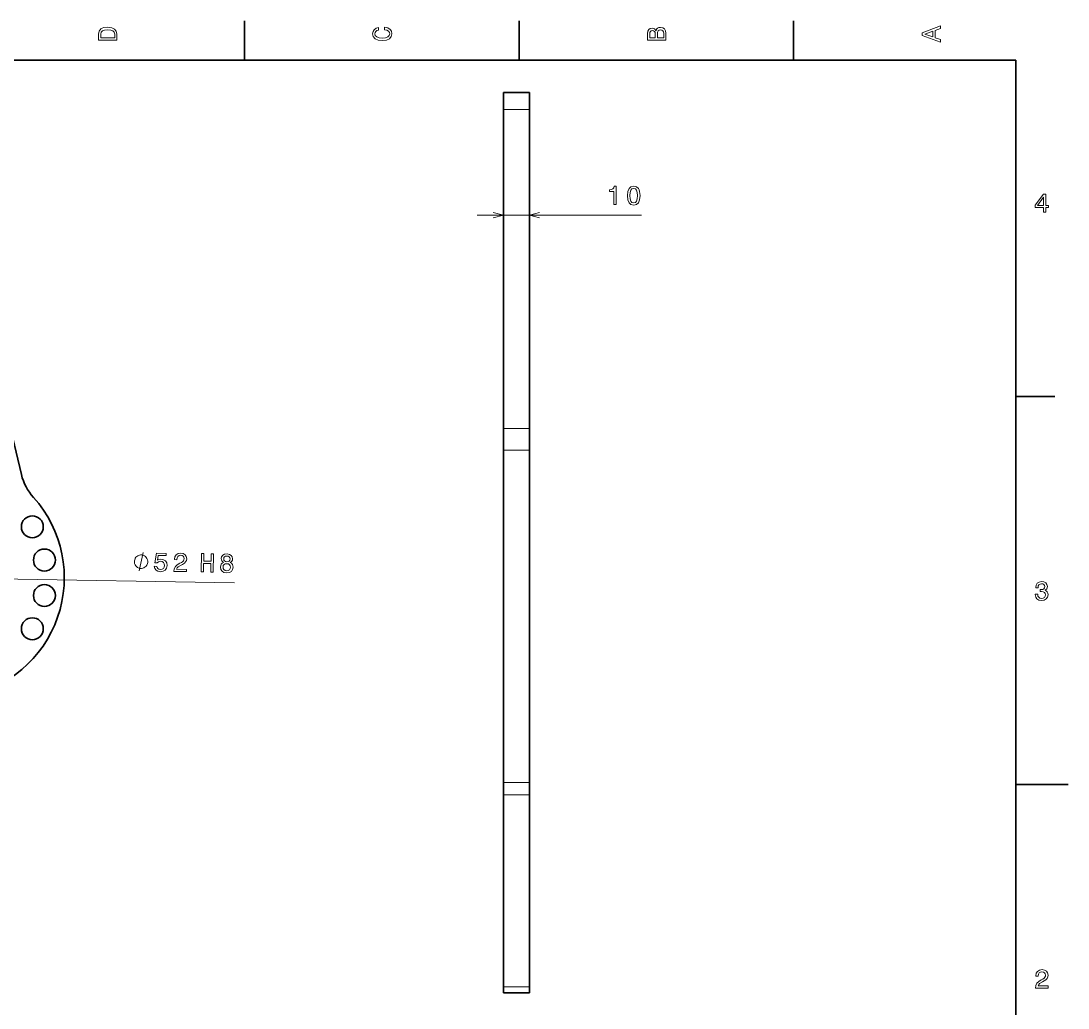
# Model space of a CAD drawing. Extents: x 0 to 420, y 0 to 297.
# Drawn here: x 219.7 to 420, y 105.7 to 294.5 of the extents above; entities that cross this region are included whole.
import ezdxf

# ---------------------------------------------------------------- set-up
doc = ezdxf.new("R2010")
doc.units = 0

msp = doc.modelspace()

# ---------------------------------------------------------------- linework, layer by layer
at = {"color": 7, "lineweight": 35, "ltscale": 0.1875}
for p, q in [((262.5, 287), (262.5, 294.5)), ((315, 287), (315, 294.5)), ((367.5, 287), (367.5, 294.5)), ((410, 222.699997), (417.5, 222.699997))]:
    msp.add_line(p, q, dxfattribs=at)
at = {"color": 7, "lineweight": 35}
for p, q in [((410, 287), (10, 287)), ((410, 10), (410, 287)), ((312.007263, 277.53949), (312.007263, 216.578674)), ((317.007263, 277.53949), (317.007263, 216.578674)), ((207.278351, 260.144287), (219.827332, 207.765762)), ((312.007263, 148.863892), (312.007263, 212.417496)), ((317.007263, 148.863892), (317.007263, 212.417496)), ((312.007263, 109.815613), (312.007263, 146.505951)), ((317.007263, 109.815613), (317.007263, 146.505951))]:
    msp.add_line(p, q, dxfattribs=at)
at = {"color": 7, "lineweight": 35, "ltscale": 0.082478}
for p, q in [((312.007263, 277.53949), (312.007263, 280.838593)), ((317.007263, 277.53949), (317.007263, 280.838593))]:
    msp.add_line(p, q, dxfattribs=at)
at = {"color": 7, "lineweight": 35, "ltscale": 0.125}
for p, q in [((312.007263, 280.838593), (317.007263, 280.838593)), ((312.007263, 108.669815), (317.007263, 108.669815))]:
    msp.add_line(p, q, dxfattribs=at)
at = {"color": 7, "lineweight": 13, "ltscale": 0.125}
for p, q in [((312.007263, 277.53949), (317.007263, 277.53949)), ((312.007263, 216.578674), (317.007263, 216.578674)), ((312.007263, 212.417496), (317.007263, 212.417496)), ((312.007263, 148.863892), (317.007263, 148.863892)), ((312.007263, 146.505951), (317.007263, 146.505951)), ((312.007263, 109.815613), (317.007263, 109.815613))]:
    msp.add_line(p, q, dxfattribs=at)
at = {"color": 7, "lineweight": 13}
for p, q in [((307.007263, 257.383087), (338.447815, 257.383087)), ((192.021423, 188.256714), (260.561401, 187.031418))]:
    msp.add_line(p, q, dxfattribs=at)
at = {"color": 7, "lineweight": 35, "ltscale": 0.104029}
for p, q in [((312.007263, 212.417496), (312.007263, 216.578674)), ((317.007263, 212.417496), (317.007263, 216.578674))]:
    msp.add_line(p, q, dxfattribs=at)
at = {"color": 7, "lineweight": 35, "ltscale": 0.058949}
for p, q in [((312.007263, 146.505951), (312.007263, 148.863892)), ((317.007263, 146.505951), (317.007263, 148.863892))]:
    msp.add_line(p, q, dxfattribs=at)
at = {"color": 7, "lineweight": 35, "ltscale": 0.25}
msp.add_line((410, 148.5), (420, 148.5), dxfattribs=at)
at = {"color": 7, "lineweight": 35, "ltscale": 0.028645}
for p, q in [((312.007263, 108.669815), (312.007263, 109.815613)), ((317.007263, 108.669815), (317.007263, 109.815613))]:
    msp.add_line(p, q, dxfattribs=at)
at = {"color": 7, "lineweight": 13}
for points in [[(234.583206, 291.994965), (234.583206, 290.829987), (238.083206, 290.829987), (238.083206, 291.994965), (237.97226, 292.544678), (237.634354, 292.953186), (237.084641, 293.205353), (236.333206, 293.296112), (235.566635, 293.215424), (235.264038, 293.114563), (235.021973, 292.973358), (234.694153, 292.56485), (234.613464, 292.297546)], [(235.001801, 291.959656), (235.077438, 292.342957), (235.309433, 292.605194), (235.722977, 292.761536), (236.333206, 292.811951), (236.923264, 292.7565), (237.336807, 292.600159), (237.583923, 292.332855), (237.664612, 291.959656), (237.664612, 291.299011), (235.001801, 291.299011)], [(289.282074, 292.817017), (289.705688, 292.716156), (290.008301, 292.549713), (290.194885, 292.317719), (290.255402, 292.04541), (290.164642, 291.71759), (289.892303, 291.460388), (289.448486, 291.28891), (288.833221, 291.233429), (288.222992, 291.28891), (287.774139, 291.455353), (287.501801, 291.712555), (287.405975, 292.04541), (287.456421, 292.287476), (287.597626, 292.494232), (287.824585, 292.65564), (288.137268, 292.766571), (288.137268, 293.245697), (287.658142, 293.094391), (287.295044, 292.832153), (287.068085, 292.47406), (286.987396, 292.04541), (287.113495, 291.510803), (287.466492, 291.102325), (288.046478, 290.840057), (288.833221, 290.749298), (289.619965, 290.840057), (290.199951, 291.102325), (290.558014, 291.510803), (290.679047, 292.04541), (290.583221, 292.514404), (290.315918, 292.89267), (289.877167, 293.159943), (289.282074, 293.301147)], [(341.192017, 292.630402), (340.899506, 292.983429), (340.70282, 293.074219), (340.460754, 293.104462), (340.082489, 293.03891), (339.810181, 292.842224), (339.643738, 292.524506), (339.583221, 292.080688), (339.583221, 290.835022), (343.083221, 290.835022), (343.083221, 292.151306), (343.012604, 292.620331), (342.805847, 292.968292), (342.478027, 293.18515), (342.034241, 293.260803), (341.736694, 293.215424), (341.489563, 293.094391), (341.308014, 292.897705)], [(341.035675, 291.984863), (341.035675, 291.299011), (340.001801, 291.299011), (340.001801, 292.025208), (340.032074, 292.297546), (340.122833, 292.489197), (340.279175, 292.605194), (340.511169, 292.645538), (340.743164, 292.600159), (340.904541, 292.479126), (341.005402, 292.272339)], [(342.664642, 292.095825), (342.664642, 291.299011), (341.45929, 291.299011), (341.45929, 292.050446), (341.494598, 292.368164), (341.600525, 292.595093), (341.782074, 292.731262), (342.044312, 292.776672), (342.321686, 292.731262), (342.513336, 292.605194), (342.629333, 292.393372)], [(395.583221, 290.466858), (395.583221, 290.930847), (394.554413, 291.299011), (394.554413, 292.695984), (395.583221, 293.064117), (395.583221, 293.538177), (392.078186, 292.257202), (392.078186, 291.742798)], [(394.125732, 291.460388), (392.582489, 292), (394.125732, 292.539642)], [(333.102997, 259.383087), (333.561951, 259.383087), (333.561951, 262.908295), (333.218994, 262.908295), (333.128235, 262.600677), (332.946655, 262.39389), (332.669281, 262.272858), (332.286011, 262.232513), (332.286011, 261.874451), (333.102997, 261.874451)], [(335.714386, 261.092743), (335.790039, 260.300964), (336.027069, 259.736115), (336.405304, 259.393188), (336.92981, 259.282227), (337.44928, 259.393188), (337.827515, 259.736115), (338.059509, 260.300964), (338.140198, 261.092743), (338.059509, 261.879486), (337.963684, 262.192169), (337.827515, 262.449371), (337.44928, 262.792297), (336.92981, 262.908295), (336.405304, 262.792297), (336.027069, 262.444336), (335.790039, 261.879486)], [(336.198547, 261.092743), (336.238892, 261.702972), (336.36496, 262.141724), (336.591919, 262.398926), (336.92981, 262.489716), (337.262665, 262.398926), (337.489624, 262.141724), (337.615692, 261.702972), (337.656036, 261.092743), (337.615692, 260.477478), (337.489624, 260.038696), (337.262665, 259.781494), (336.92981, 259.69577), (336.591919, 259.781494), (336.36496, 260.038696), (336.238892, 260.477478)], [(415.277374, 257.966766), (415.731262, 257.966766), (415.731262, 258.834198), (416.23056, 258.834198), (416.23056, 259.237671), (415.731262, 259.237671), (415.731262, 261.391113), (415.272339, 261.391113), (413.739197, 259.278015), (413.739197, 258.834198), (415.277374, 258.834198)], [(414.162842, 259.237671), (415.277374, 260.806091), (415.277374, 259.237671)], [(243.986984, 191.078323), (243.989075, 191.194977), (243.934921, 191.429306), (243.87973, 191.605331), (243.823486, 191.723007), (243.709961, 191.90007), (243.538116, 192.078171), (243.365234, 192.197952), (243.249634, 192.258362), (243.075699, 192.319809), (242.843445, 192.382309), (242.726807, 192.384384), (242.610153, 192.386475), (242.375809, 192.332321), (242.199799, 192.27713), (242.082108, 192.220886), (241.905045, 192.107361), (241.726944, 191.935516), (241.607178, 191.762634), (241.546768, 191.647034), (241.485321, 191.473099), (241.422821, 191.240845), (241.420731, 191.124207), (241.41864, 191.007553), (241.472809, 190.773209), (241.528, 190.597198), (241.584229, 190.479507), (241.697754, 190.302444), (241.869598, 190.124344), (242.04248, 190.004578), (242.158096, 189.944168), (242.332016, 189.882706), (242.56427, 189.820221), (242.680923, 189.81813), (242.797577, 189.81604), (243.031906, 189.870193), (243.207916, 189.9254), (243.325623, 189.981628), (243.50267, 190.095154), (243.680771, 190.266998), (243.800552, 190.43988), (243.860962, 190.555496), (243.922409, 190.729416), (243.984909, 190.96167)], [(245.239105, 190.218628), (245.342651, 189.803162), (245.583954, 189.476028), (245.94342, 189.267853), (246.40596, 189.183914), (246.91687, 189.265579), (247.319641, 189.505539), (247.578796, 189.894333), (247.683609, 190.396866), (247.606277, 190.86734), (247.370819, 191.239761), (246.996872, 191.483521), (246.509293, 191.577988), (246.130035, 191.524231), (245.834595, 191.363068), (245.99263, 192.303482), (247.525528, 192.276077), (247.532928, 192.689545), (245.662186, 192.722992), (245.351685, 190.872345), (245.755066, 190.865128), (246.051773, 191.096893), (246.426437, 191.175949), (246.748169, 191.114716), (246.992355, 190.948929), (247.144257, 190.699066), (247.194046, 190.380402), (247.132904, 190.063721), (246.967133, 189.819519), (246.717255, 189.667618), (246.39859, 189.617828), (246.131973, 189.657913), (245.927307, 189.777588), (245.779282, 189.961807), (245.708054, 190.210251)], [(248.978394, 189.238815), (251.383636, 189.195816), (251.391388, 189.629456), (249.490387, 189.663452), (249.600525, 189.898544), (249.785553, 190.091949), (250.351669, 190.439957), (250.651871, 190.585922), (250.988556, 190.796783), (251.230057, 191.044678), (251.371521, 191.339737), (251.427979, 191.676682), (251.349823, 192.101776), (251.11879, 192.438812), (250.759521, 192.657089), (250.291931, 192.741104), (249.80632, 192.664047), (249.43399, 192.433624), (249.190231, 192.059677), (249.100632, 191.56192), (249.099365, 191.491333), (249.558228, 191.483124), (249.558945, 191.523468), (249.610458, 191.86554), (249.751114, 192.115234), (249.970825, 192.272705), (250.259232, 192.323044), (250.550781, 192.26738), (250.76535, 192.137451), (250.90303, 191.938263), (250.949036, 191.690292), (250.909592, 191.458969), (250.810272, 191.264023), (250.645844, 191.095474), (250.42128, 190.948166), (250.120895, 190.79213), (249.621155, 190.488327), (249.267273, 190.161743), (249.053314, 189.762054), (248.978668, 189.253937)], [(254.174103, 189.14592), (254.643051, 189.137543), (254.67244, 190.781372), (256.074219, 190.756317), (256.04483, 189.112488), (256.508728, 189.104187), (256.571289, 192.603638), (256.107391, 192.611923), (256.081879, 191.184921), (254.680099, 191.209976), (254.705612, 192.636978), (254.236664, 192.64537)], [(258.487823, 190.955276), (258.228149, 190.818695), (258.048126, 190.625183), (257.9328, 190.380096), (257.892181, 190.083221), (257.964844, 189.632996), (258.190552, 189.28093), (258.564758, 189.052307), (259.077576, 188.957382), (259.588379, 189.033997), (259.97052, 189.249115), (260.20871, 189.592896), (260.30246, 190.040131), (260.267426, 190.338364), (260.165955, 190.587326), (259.987946, 190.787231), (259.738342, 190.932922), (259.9422, 191.050339), (260.086365, 191.214218), (260.17569, 191.414368), (260.210358, 191.660919), (260.136078, 192.02037), (259.929443, 192.311569), (259.589905, 192.504272), (259.142395, 192.582886), (258.687317, 192.520401), (258.341095, 192.339966), (258.11911, 192.056427), (258.037079, 191.699768), (258.057892, 191.45224), (258.139984, 191.249008)], [(258.376434, 190.084656), (258.426575, 190.351089), (258.576416, 190.550171), (258.805664, 190.677216), (259.109039, 190.717194), (259.405731, 190.666489), (259.63028, 190.531326), (259.772919, 190.327026), (259.818542, 190.058868), (259.763, 189.772354), (259.612885, 189.558151), (259.383453, 189.421005), (259.085144, 189.380951), (258.783417, 189.431747), (258.559021, 189.576981), (258.416656, 189.796417)], [(258.515381, 191.650864), (258.559692, 191.872009), (258.683777, 192.04129), (258.877289, 192.143753), (259.135162, 192.179489), (259.386566, 192.134644), (259.576294, 192.02533), (259.694244, 191.85173), (259.735657, 191.629044), (259.686218, 191.402954), (259.562042, 191.228622), (259.368347, 191.116074), (259.115601, 191.085281), (258.859161, 191.130219), (258.669556, 191.244583), (258.551666, 191.423233)], [(413.729126, 184.866226), (413.729126, 184.830917), (413.809814, 184.346771), (414.046844, 183.983658), (414.420044, 183.751663), (414.914276, 183.665939), (415.438782, 183.751663), (415.832153, 183.973572), (416.08429, 184.326599), (416.175079, 184.780487), (416.134735, 185.078033), (416.023773, 185.320114), (415.842224, 185.506714), (415.600159, 185.642883), (415.927948, 185.915222), (416.043945, 186.348938), (415.968292, 186.74231), (415.751434, 187.039856), (415.398407, 187.226456), (414.914276, 187.292023), (414.460388, 187.211319), (414.112396, 186.989426), (413.885468, 186.636398), (413.809814, 186.167374), (413.809814, 186.13208), (414.258636, 186.13208), (414.299011, 186.454834), (414.430115, 186.686829), (414.641937, 186.828033), (414.939484, 186.878479), (415.201721, 186.83812), (415.393372, 186.732224), (415.509369, 186.560745), (415.554749, 186.328766), (415.509369, 186.081635), (415.388336, 185.915222), (415.176514, 185.814346), (414.889069, 185.784088), (414.692383, 185.789139), (414.692383, 185.390717), (414.939484, 185.400803), (415.257202, 185.355423), (415.494232, 185.234375), (415.635468, 185.037689), (415.685883, 184.780487), (415.630402, 184.487976), (415.484161, 184.271118), (415.252167, 184.134949), (414.944519, 184.089569), (414.626801, 184.139999), (414.394806, 184.29129), (414.248566, 184.533371), (414.193085, 184.866226)], [(413.76947, 109.566788), (416.175079, 109.566788), (416.175079, 110.000504), (414.273773, 110.000504), (414.3797, 110.237534), (414.561249, 110.434219), (415.121033, 110.79229), (415.418579, 110.943588), (415.751434, 111.160446), (415.988464, 111.412613), (416.124634, 111.710159), (416.175079, 112.048058), (416.089355, 112.471687), (415.852325, 112.804543), (415.489197, 113.016357), (415.020172, 113.092003), (414.536041, 113.006271), (414.167877, 112.769234), (413.930847, 112.390999), (413.850159, 111.891716), (413.850159, 111.821114), (414.309082, 111.821114), (414.309082, 111.861458), (414.354462, 112.204399), (414.490631, 112.456558), (414.707489, 112.617943), (414.994965, 112.673416), (415.287476, 112.622986), (415.504333, 112.496902), (415.645538, 112.300217), (415.695984, 112.053101), (415.660675, 111.821114), (415.56485, 111.624428), (415.403473, 111.452957), (415.181549, 111.301659), (414.884003, 111.140274), (414.389771, 110.827591), (414.041779, 110.494743), (413.835022, 110.091286), (413.76947, 109.581917)]]:
    msp.add_lwpolyline(points, close=True, dxfattribs=at)
for points in [[(310.075409, 256.865448), (312.007263, 257.383087), (310.075409, 257.900726)], [(318.939117, 257.900726), (317.007263, 257.383087), (318.939117, 256.865448)], [(242.322632, 189.357803), (243.085083, 192.844727)]]:
    msp.add_lwpolyline(points, dxfattribs=at)
at = {"color": 7, "lineweight": 35}
for centre in [(221.906845, 197.774353), (224.223099, 191.410492), (224.223099, 184.638214), (221.906845, 178.274353)]:
    msp.add_circle(centre, 2.1, dxfattribs=at)
for centre, radius, start, end in [((229.552124, 210.095657), 10, 193.473117, 221.97663), ((205.019348, 188.024353), 23, 279.722321, 41.976632)]:
    msp.add_arc(centre, radius, start, end, dxfattribs=at)

doc.saveas('drawing.dxf')
